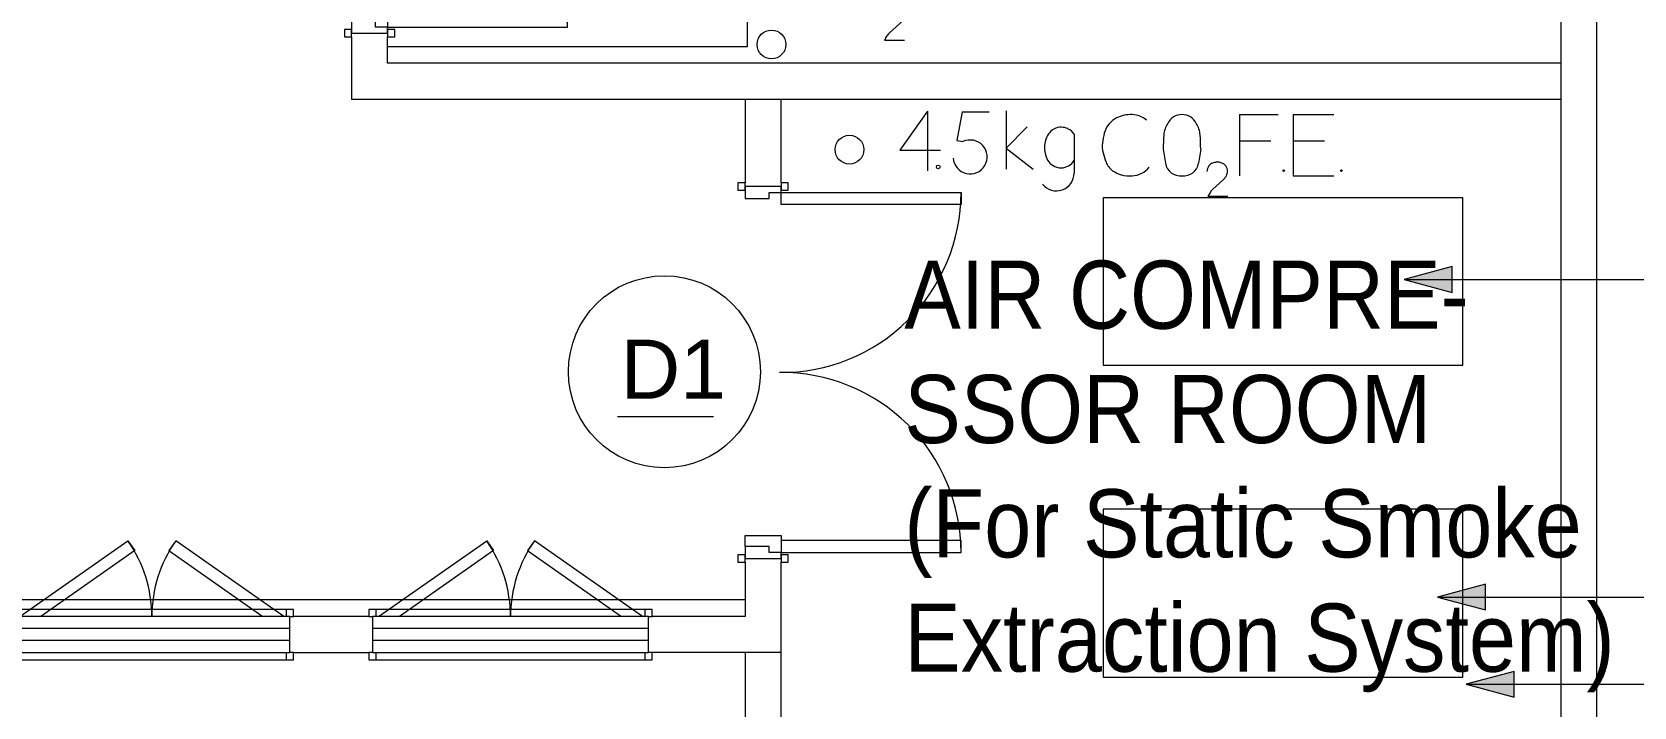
# Model space of a CAD drawing. Header units: millimetres. Extents: x 12827 to 109288, y -12264 to 68487.
# Drawn here: x 82268 to 88944, y 16447 to 19259 of the extents above; entities that cross this region are included whole.
import ezdxf

# ---------------------------------------------------------------- set-up
doc = ezdxf.new("R2010")
doc.units = ezdxf.units.MM
for name, color, linetype, lineweight in [('A-ANNO-NOTE', 131, 'Continuous', 25), ('A-DETL', 90, 'Continuous', 9), ('A-DETL-GENF', 92, 'Continuous', 20), ('A-DOOR', 31, 'Continuous', 20), ('A-DOOR-FRAM', 31, 'Continuous', 30), ('A-FLOR', 192, 'Continuous', 9), ('A-WALL', 113, 'Continuous', 20), ('G-ANNO-TEXT', 231, 'Continuous', 5)]:
    doc.layers.add(name, color=color, linetype=linetype, lineweight=lineweight)
doc.styles.add('Swis721 BT_2', font='swiss.ttf', dxfattribs={"width": 0.89, "height": 283.821263})
doc.styles.add('Swis721 BT_4', font='swiss.ttf', dxfattribs={"height": 245.978428})

# ---------------------------------------------------------------- blocks, each defined once
blk = doc.blocks.new('DLN-Double Door__X07_ - _M27y_1500 x 2000 _WH_-16661459-Copy of 2_F')
at = {"layer": 'A-DOOR', "lineweight": 15}
for p, q in [((-700, -75), (-750, -75)), ((-750, -75), (-750, -825)), ((-700, -825), (-700, -75)), ((700, -75), (750, -75)), ((700, -825), (700, -75)), ((750, -75), (750, -825)), ((-750, -825), (-700, -825)), ((750, -825), (700, -825))]:
    blk.add_line(p, q, dxfattribs=at)
for centre, start, end in [((-750, -75), 270, 0.5), ((750, -75), 179.5, 270)]:
    blk.add_arc(centre, 750, start, end, dxfattribs=at)
at = {"layer": 'A-DOOR-FRAM', "lineweight": 15}
for p, q in [((-760, 105), (-790, 105)), ((-790, 105), (-790, 75)), ((-790, 75), (-760, 75)), ((-725, 75), (-775, 75)), ((-775, 75), (-775, -75)), ((-760, 75), (-760, 105)), ((-725, -25), (-725, 75)), ((725, 75), (725, -25)), ((775, 75), (725, 75)), ((790, 105), (760, 105)), ((760, 105), (760, 75)), ((760, 75), (790, 75)), ((775, -75), (775, 75)), ((790, 75), (790, 105)), ((-750, -75), (-750, -25)), ((-750, -25), (-725, -25)), ((725, -25), (750, -25)), ((750, -25), (750, -75)), ((-760, -75), (-790, -75)), ((-790, -75), (-790, -105)), ((-790, -105), (-760, -105)), ((-775, -75), (-750, -75)), ((-760, -105), (-760, -75)), ((750, -75), (775, -75)), ((790, -75), (760, -75)), ((760, -75), (760, -105)), ((760, -105), (790, -105)), ((790, -105), (790, -75))]:
    blk.add_line(p, q, dxfattribs=at)
blk = doc.blocks.new('DLN-Double Door__X07_ - _M27_1500 x 2200 _WH_-11169539-Copy of 2_F')
at = {"layer": 'A-DOOR', "lineweight": 15}
for p, q in [((-700, -75), (-750, -75)), ((-750, -75), (-750, -825)), ((-700, -825), (-700, -75)), ((700, -75), (750, -75)), ((700, -825), (700, -75)), ((750, -75), (750, -825)), ((-750, -825), (-700, -825)), ((750, -825), (700, -825))]:
    blk.add_line(p, q, dxfattribs=at)
for centre, start, end in [((-750, -75), 270, 0.5), ((750, -75), 179.5, 270)]:
    blk.add_arc(centre, 750, start, end, dxfattribs=at)
at = {"layer": 'A-DOOR-FRAM', "lineweight": 15}
for p, q in [((-760, 105), (-790, 105)), ((-790, 105), (-790, 75)), ((-790, 75), (-760, 75)), ((-725, 75), (-775, 75)), ((-775, 75), (-775, -75)), ((-760, 75), (-760, 105)), ((-725, -25), (-725, 75)), ((725, 75), (725, -25)), ((775, 75), (725, 75)), ((790, 105), (760, 105)), ((760, 105), (760, 75)), ((760, 75), (790, 75)), ((775, -75), (775, 75)), ((790, 75), (790, 105)), ((-750, -75), (-750, -25)), ((-750, -25), (-725, -25)), ((725, -25), (750, -25)), ((750, -25), (750, -75)), ((-760, -75), (-790, -75)), ((-790, -75), (-790, -105)), ((-790, -105), (-760, -105)), ((-775, -75), (-750, -75)), ((-760, -105), (-760, -75)), ((750, -75), (775, -75)), ((790, -75), (760, -75)), ((760, -75), (760, -105)), ((760, -105), (790, -105)), ((790, -105), (790, -75))]:
    blk.add_line(p, q, dxfattribs=at)
blk = doc.blocks.new('DLN-Double Door-AP - _AP09_ 1100 x 2100 _WH_-10331324-Copy of 2_F')
at = {"layer": 'A-DOOR', "lineweight": 15}
for p, q in [((575, 75), (-575, 75)), ((-575, 75), (-575, 25)), ((575, 25), (575, 75)), ((-575, 25), (-575, -25)), ((-575, 25), (575, 25)), ((575, -25), (575, 25)), ((-575, -25), (-575, -75)), ((-575, -25), (575, -25)), ((575, -75), (575, -25)), ((-575, -75), (575, -75)), ((-550, -75), (-99.5, -390.5)), ((-70.8, -349.5), (-462.8, -75)), ((70.8, -349.5), (462.8, -75)), ((550, -75), (99.5, -390.5)), ((-99.5, -390.5), (-70.8, -349.5)), ((99.5, -390.5), (70.8, -349.5))]:
    blk.add_line(p, q, dxfattribs=at)
for centre, start, end in [((-550, -75), 325, 359.99687), ((550, -75), 180.00313, 215)]:
    blk.add_arc(centre, 550, start, end, dxfattribs=at)
at = {"layer": 'A-DOOR-FRAM', "lineweight": 15}
for p, q in [((-560, 105), (-590, 105)), ((-590, 105), (-590, 75)), ((-590, 75), (-575, 75)), ((-560, 75), (-560, 105)), ((560, 105), (-560, 105)), ((560, 105), (560, 75)), ((590, 105), (560, 105)), ((575, 75), (590, 75)), ((590, 75), (590, 105)), ((-575, -75), (-590, -75)), ((-590, -75), (-590, -105)), ((-590, -105), (-560, -105)), ((-560, -105), (-560, -75)), ((-560, -105), (560, -105)), ((560, -75), (560, -105)), ((560, -105), (590, -105)), ((590, -75), (575, -75)), ((590, -105), (590, -75))]:
    blk.add_line(p, q, dxfattribs=at)
blk = doc.blocks.new('DLN_2D- CO2F_E - COFE-19082817-Copy of 2_F')
at = {"layer": 'A-DETL-GENF'}
for p, q in [((185, 154.2), (70.6, -9.2)), ((185, 154.2), (185, -95.1)), ((330, 150.7), (306.9, 31.9)), ((330, 150.7), (441.6, 150.7)), ((512.9, 155.5), (512.9, -88.7)), ((1486.1, 139.4), (1646.1, 139.4)), ((1486.1, 139.4), (1486.1, -115.5)), ((1709.2, 139.4), (1879.2, 139.4)), ((1709.2, 139.4), (1709.2, -115.5)), ((512.9, -0.3), (601, 87.9)), ((306.9, 31.9), (333, 26.8)), ((796.2, 57.6), (796.2, -104.6)), ((1486.1, 30.3), (1616.1, 30.3)), ((1709.2, 30.3), (1839.2, 30.3)), ((70.6, -9.2), (239.3, -9.2)), ((512.9, -0.3), (626, -88.7)), ((1167.7, -4.2), (1177.1, -63.5)), ((1323.9, -4.2), (1314.5, -63.5)), ((1709.2, -115.5), (1879.2, -115.5)), ((1374.5, -171), (1416.3, -133.9)), ((1353.8, -201.2), (1437.5, -201.2))]:
    blk.add_line(p, q, dxfattribs=at)
for centre, radius in [((-140, -6.8), 60), ((230.1, -78.6), 7.48), ((1669.9, -94.3), 3), ((1910.2, -94.3), 3)]:
    blk.add_circle(centre, radius, dxfattribs=at)
for centre, radius, start, end in [((1032.8, 5.9), 133.5, 87.65446, 116.60469), ((1034.2, 40.4), 98.9, 49.34871, 87.65446), ((1243.8, 76.6), 62.8, 88.11543, 155.88457), ((1247.9, 76.6), 62.8, 24.11543, 91.88457), ((741.3, 25.3), 61.4, 118.48629, 146.78096), ((741.3, 25.3), 61.4, 87.51371, 118.48629), ((740.7, 13.6), 73.2, 66.48629, 87.51371), ((747, 28), 57.4, 31.04971, 66.48629), ((1019.2, 35.9), 100.5, 139.33925, 165.24102), ((1019.2, 35.9), 100.5, 117.37935, 139.33925), ((1269.1, 47.4), 99.2, 146.40311, 175.59689), ((1222.6, 47.4), 99.2, 4.40311, 33.59689), ((363.1, -37.2), 70.7, 183.80464, 115.19545), ((753.1, 6.8), 80.3, 161.21904, 180.78096), ((855.3, 8.2), 182.6, 180.78096, 189.21904), ((787.2, -4.8), 116.4, 146.78096, 161.21904), ((1025, 7.8), 111.7, 173.06555, 194.73669), ((1213.9, -16.9), 302.2, 164.9644, 172.75573), ((1999.9, -8.9), 832.2, 175.59689, 179.68031), ((491.7, -8.9), 832.2, 0.31969, 4.40311), ((759.2, -7.4), 85.2, 189.21904, 210.78096), ((741.3, -18.1), 64.4, 210.78096, 239.21904), ((741.3, -18.1), 64.4, 271.05494, 328.58528), ((1313.2, 86.9), 410.6, 195.18247, 200.77345), ((1000.9, -31.9), 76.5, 200.57876, 234.83568), ((1238.5, -53.8), 62.1, 189, 276.80189), ((1253.2, -53.8), 62.1, 263.19811, 351), ((1389, -98.8), 39.4, 112.86606, 141.01687), ((1389, -98.8), 39.4, 90.38089, 112.86606), ((1395.1, -102.9), 44, 77.71764, 98.28236), ((1394.2, -107.3), 48.4, 58.28236, 77.71764), ((1404, -91.3), 29.6, 35.71764, 58.28236), ((722.4, -104.6), 73.8, 218.39588, 0), ((741.3, -18.1), 64.4, 239.21904, 271.05494), ((1024.6, 3.6), 119.2, 235.33778, 254.66222), ((1030, 24.4), 140.6, 254.7908, 273.2092), ((1032.8, -16.4), 99.8, 272.90792, 297.09208), ((1032.8, -16.4), 99.8, 297.09208, 320.30909), ((1389, -98.8), 39.4, 141.01687, 178.98313), ((1357.3, -72.8), 84.9, 313.95514, 330.04486), ((1393.1, -99.1), 43.1, 18.28236, 35.71764), ((1322.8, -70.9), 116.8, 337.7231, 342.2769), ((1407.4, -94.4), 28, 357.71764, 18.28236), ((1405.8, -97.4), 29.7, 342.2769, 3.7231), ((1480.2, -262.4), 140.4, 145.81368, 154.18632), ((1430.5, -228.6), 80.3, 134.18632, 145.81368)]:
    blk.add_arc(centre, radius, start, end, dxfattribs=at)
blk = doc.blocks.new('DLN_2D- CO2F_E - COFE-19082810-Copy of 2_F')
at = {"layer": 'A-DETL-GENF'}
for p, q in [((-17.3, 748.2), (-131.7, 584.8)), ((-17.3, 748.2), (-17.3, 498.9)), ((127.7, 744.7), (104.6, 625.9)), ((127.7, 744.7), (239.3, 744.7)), ((310.6, 749.5), (310.6, 505.3)), ((310.6, 593.7), (398.7, 681.9)), ((104.6, 625.9), (130.7, 620.8)), ((593.9, 651.6), (593.9, 489.4)), ((-131.7, 584.8), (37, 584.8)), ((310.6, 593.7), (423.7, 505.3)), ((463.2, 351.9), (623.2, 351.9)), ((463.2, 351.9), (463.2, 97.1)), ((686.3, 351.9), (856.3, 351.9)), ((686.3, 351.9), (686.3, 97.1)), ((144.8, 208.3), (154.2, 149.1)), ((301, 208.3), (291.6, 149.1)), ((463.2, 242.8), (593.2, 242.8)), ((686.3, 242.8), (816.3, 242.8)), ((351.6, 41.5), (393.3, 78.6)), ((686.3, 97.1), (856.3, 97.1)), ((330.8, 11.3), (414.5, 11.3))]:
    blk.add_line(p, q, dxfattribs=at)
for centre, radius in [((27.8, 515.4), 7.48), ((646.9, 118.2), 3), ((887.2, 118.2), 3), ((-140, -6.8), 60)]:
    blk.add_circle(centre, radius, dxfattribs=at)
for centre, radius, start, end in [((539, 619.3), 61.4, 118.48629, 146.78096), ((539, 619.3), 61.4, 87.51371, 118.48629), ((538.4, 607.6), 73.2, 66.48629, 87.51371), ((544.7, 622), 57.4, 31.04971, 66.48629), ((160.8, 556.8), 70.7, 183.80464, 115.19545), ((550.8, 600.8), 80.3, 161.21904, 180.78096), ((584.9, 589.2), 116.4, 146.78096, 161.21904), ((653, 602.2), 182.6, 180.78096, 189.21904), ((556.9, 586.6), 85.2, 189.21904, 210.78096), ((539, 575.9), 64.4, 210.78096, 239.21904), ((539, 575.9), 64.4, 271.05494, 328.58528), ((520.1, 489.4), 73.8, 218.39588, 0), ((539, 575.9), 64.4, 239.21904, 271.05494), ((-3.7, 248.5), 100.5, 117.37935, 139.33925), ((9.8, 218.4), 133.5, 87.65446, 116.60469), ((11.2, 253), 98.9, 49.34871, 87.65446), ((220.8, 289.2), 62.8, 88.11543, 155.88457), ((225, 289.2), 62.8, 24.11543, 91.88457), ((190.9, 195.7), 302.2, 164.9644, 172.75573), ((-3.7, 248.5), 100.5, 139.33925, 165.24102), ((977, 203.7), 832.2, 175.59689, 179.68031), ((246.2, 259.9), 99.2, 146.40311, 175.59689), ((199.6, 259.9), 99.2, 4.40311, 33.59689), ((-531.2, 203.7), 832.2, 0.31969, 4.40311), ((2, 220.3), 111.7, 173.06555, 194.73669), ((290.2, 299.4), 410.6, 195.18247, 200.77345), ((-22, 180.7), 76.5, 200.57876, 234.83568), ((215.5, 158.8), 62.1, 189, 276.80189), ((230.2, 158.8), 62.1, 263.19811, 351), ((366.1, 113.7), 39.4, 141.01687, 178.98313), ((366.1, 113.7), 39.4, 112.86606, 141.01687), ((366.1, 113.7), 39.4, 90.38089, 112.86606), ((372.1, 109.6), 44, 77.71764, 98.28236), ((371.2, 105.3), 48.4, 58.28236, 77.71764), ((381.1, 121.3), 29.6, 35.71764, 58.28236), ((370.2, 113.4), 43.1, 18.28236, 35.71764), ((1.7, 216.2), 119.2, 235.33778, 254.66222), ((7, 236.9), 140.6, 254.7908, 273.2092), ((9.8, 196.2), 99.8, 272.90792, 297.09208), ((9.8, 196.2), 99.8, 297.09208, 320.30909), ((334.4, 139.8), 84.9, 313.95514, 330.04486), ((299.9, 141.6), 116.8, 337.7231, 342.2769), ((384.5, 118.2), 28, 357.71764, 18.28236), ((382.8, 115.1), 29.7, 342.2769, 3.7231), ((457.2, -49.8), 140.4, 145.81368, 154.18632), ((407.5, -16), 80.3, 134.18632, 145.81368)]:
    blk.add_arc(centre, radius, start, end, dxfattribs=at)
blk = doc.blocks.new('GBP_Door Mark - 2 x 1_3_RT_ Border WHITE-4013245-Copy of 2_F')
at = {"layer": 'A-ANNO-NOTE', "lineweight": 5}
blk.add_circle((-31.356, 27.261), 2, dxfattribs=at)

msp = doc.modelspace()

# ---------------------------------------------------------------- hatches: boundary and pattern name
at = {"layer": 'G-ANNO-TEXT'}
for points in [[(87986.3665, 18228.17777), (88186.3665, 18174.58793), (88186.3665, 18281.76761)], [(88124.97297, 16905.34856), (88324.97297, 16851.75872), (88324.97297, 16958.93839)], [(88244.3849, 16542.16479), (88444.3849, 16488.57495), (88444.3849, 16595.75463)]]:
    msp.add_hatch(color=130, dxfattribs=at).paths.add_polyline_path(points, flags=0)

# ---------------------------------------------------------------- linework, layer by layer
at = {"layer": 'A-DETL', "lineweight": 20}
msp.add_line((84708.1259, 17658.01648), (85108.1259, 17658.01648), dxfattribs=at)
at = {"layer": 'A-FLOR'}
for p, q in [((85249.29296, 19199.54447), (85249.29296, 21149.54447)), ((83749.29296, 19199.54447), (85249.29296, 19199.54447)), ((88231.29296, 18569.15213), (86731.29296, 18569.15213)), ((86731.29296, 18569.15213), (86731.29296, 17871.15213)), ((88231.29296, 17871.15213), (88231.29296, 18569.15213)), ((86731.29296, 17871.15213), (88231.29296, 17871.15213)), ((86731.29296, 17271.21486), (86731.29296, 16571.15213)), ((88231.29296, 17271.21486), (86731.29296, 17271.21486)), ((88231.29296, 16571.15213), (88231.29296, 17271.21486)), ((85239.29296, 17115.90213), (85239.29296, 17161.29447)), ((85239.29296, 17161.29447), (85389.29296, 17161.29447)), ((85389.29296, 17161.29447), (85389.29296, 17090.90213)), ((81789.29296, 16894.54447), (85239.29296, 16894.54447)), ((86731.29296, 16571.15213), (88231.29296, 16571.15213))]:
    msp.add_line(p, q, dxfattribs=at)
at = {"layer": 'A-WALL'}
for p, q in [((88639.29296, 31007.48546), (88639.29296, 7857.48549)), ((88789.29296, 7707.48549), (88789.29296, 31007.48546)), ((83599.29296, 19239.15213), (83599.29296, 18979.15213)), ((83749.29296, 19129.15213), (83749.29296, 19239.15213)), ((88639.29296, 19129.15213), (83749.29296, 19129.15213)), ((83599.29296, 18979.15213), (88639.29296, 18979.15213)), ((85239.29296, 18979.15213), (85239.29296, 18630.90213)), ((85389.29296, 18630.90213), (85389.29296, 18979.15213)), ((85239.29296, 17050.90213), (85239.29296, 16824.15213)), ((85389.29296, 15874.15213), (85389.29296, 17050.90213)), ((83671.79296, 16824.15213), (83356.79296, 16824.15213)), ((85239.29296, 16824.15213), (84851.79296, 16824.15213)), ((83356.79296, 16674.15213), (83671.79296, 16674.15213)), ((85389.29296, 16674.15213), (84851.79296, 16674.15213)), ((85239.29296, 16674.15213), (85239.29296, 15874.15213))]:
    msp.add_line(p, q, dxfattribs=at)
at = {"layer": 'G-ANNO-TEXT', "color": 130}
for p, q in [((88186.3665, 18281.76761), (87986.3665, 18228.17777)), ((87986.3665, 18228.17777), (88186.3665, 18174.58793)), ((87986.3665, 18228.17777), (90785.98479, 18228.17777)), ((88186.3665, 18174.58793), (88186.3665, 18281.76761)), ((88324.97297, 16958.93839), (88124.97297, 16905.34856)), ((88324.97297, 16851.75872), (88324.97297, 16958.93839)), ((88124.97297, 16905.34856), (88324.97297, 16851.75872)), ((88124.97297, 16905.34856), (90785.98479, 16905.34856)), ((88444.3849, 16595.75463), (88244.3849, 16542.16479)), ((88444.3849, 16488.57495), (88444.3849, 16595.75463)), ((88244.3849, 16542.16479), (88444.3849, 16488.57495)), ((88244.3849, 16542.16479), (89347.98479, 16542.16479))]:
    msp.add_line(p, q, dxfattribs=at)

# ---------------------------------------------------------------- block references
at = {"layer": 'A-ANNO-NOTE', "xscale": 200, "yscale": 200, "zscale": 200}
msp.add_blockref('GBP_Door Mark - 2 x 1_3_RT_ Border WHITE-4013245-Copy of 2_F', (91174.09145, 12391.80556), dxfattribs=at)
at = {"layer": 'A-DETL-GENF'}
for name, p in [('DLN_2D- CO2F_E - COFE-19082810-Copy of 2_F', (85489.29296, 19214.27724)), ('DLN_2D- CO2F_E - COFE-19082817-Copy of 2_F', (85814.29296, 18775.97987))]:
    msp.add_blockref(name, p, dxfattribs=at)
at = {"layer": 'A-DOOR', "lineweight": 15}
for name, p, rotation in [('DLN-Double Door__X07_ - _M27y_1500 x 2000 _WH_-16661459-Copy of 2_F', (83674.29296, 20029.15213), 89.99999999999997), ('DLN-Double Door__X07_ - _M27_1500 x 2200 _WH_-11169539-Copy of 2_F', (85314.29296, 17840.90213), 90), ('DLN-Double Door-AP - _AP09_ 1100 x 2100 _WH_-10331324-Copy of 2_F', (82766.79296, 16749.15213), 180), ('DLN-Double Door-AP - _AP09_ 1100 x 2100 _WH_-10331324-Copy of 2_F', (84261.79296, 16749.15213), 180)]:
    msp.add_blockref(name, p, dxfattribs=dict(at, rotation=rotation))

# ---------------------------------------------------------------- texts
at = {"layer": 'A-ANNO-NOTE', "lineweight": 5, "insert": (84940.41264, 17977.54182), "char_height": 245.978428, "width": 514.7814219, "attachment_point": 2, "line_spacing_factor": 1.00667, "style": 'Swis721 BT_4'}
msp.add_mtext('D1', dxfattribs=at)
at = {"layer": 'G-ANNO-TEXT', "color": 7, "insert": (85902.86201, 18306.94152), "char_height": 283.8212635, "width": 3524.4, "attachment_point": 1, "line_spacing_factor": 1.00667, "style": 'Swis721 BT_2'}
msp.add_mtext('AIR COMPRE-\\PSSOR ROOM\\P(For Static Smoke\\PExtraction System)', dxfattribs=at)

doc.saveas('drawing.dxf')
